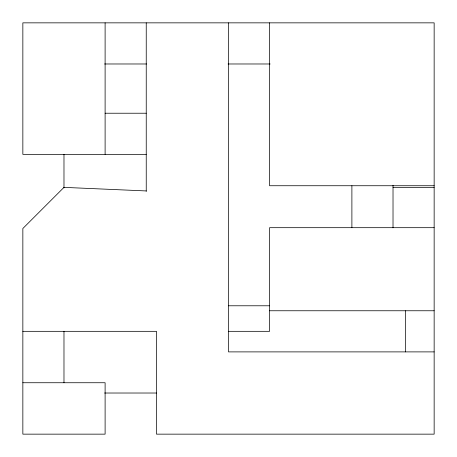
<?xml version="1.0" encoding="UTF-8"?>
<svg xmlns="http://www.w3.org/2000/svg" width="457" height="457" viewBox="0 0 457 457"><rect width="100%" height="100%" fill="white"/><g stroke="black" fill="none" stroke-linecap="round" stroke-linejoin="round"><path stroke-width="0.69" d="M104.573 63.98L146.594 63.98M228.072 63.98L270.167 63.98M105.11 113.227L146.24 113.227M146.24 154.357L22.85 154.357L22.85 22.85L434.15 22.85L434.15 434.15L156.494 434.15L156.494 331.325L22.85 331.325M434.15 185.736L269.579 185.736L269.579 22.85M393.02 187.37L434.15 187.37M434.15 227.683L269.579 227.683L269.579 331.325L228.5 331.325M228.5 305.779L269.579 305.779M269.579 310.76L434.15 310.76M434.15 351.89L228.5 351.89L228.5 22.85M22.85 382.738L105.11 382.738L105.11 434.15L22.85 434.15L22.85 228.5L63.98 187.37L146.24 190.94M104.602 393.02L156.494 393.02M405.359 310.76L405.359 351.89M393.02 185.245L393.02 227.792M351.89 185.736L351.89 227.683M146.24 22.85L146.24 191.432M105.11 22.85L105.11 154.357M63.98 154.357L63.98 187.861M63.98 331.325L63.98 382.738"/></g></svg>
